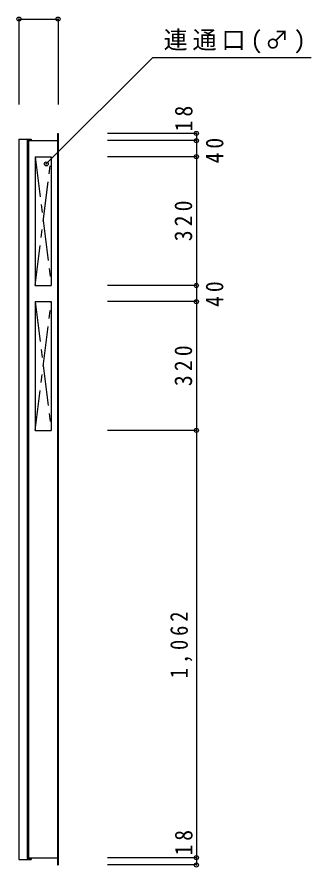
# Model space of a CAD drawing. Units: millimetres at full size, sheet at 1:20. Extents: x -3527 to 4553, y -2654 to 2966.
# Drawn here: x 411 to 1142, y -258 to 1854 of the extents above; entities that cross this region are included whole.
import ezdxf

# ---------------------------------------------------------------- set-up
doc = ezdxf.new("R2010")
doc.units = ezdxf.units.MM
doc.header["$LTSCALE"] = 20
doc.header["$PDMODE"] = 32
doc.header["$PDSIZE"] = 10
doc.linetypes.add('CHAIN1', pattern=[8, 5, -1, 1, -1])
doc.layers.add('0-0', color=4, linetype='Continuous')
doc.styles.add('ＭＳ ゴシック', font='')
doc.styles.get('ＭＳ ゴシック').set_extended_font_data('MS Gothic')

msp = doc.modelspace()

# ---------------------------------------------------------------- linework, layer by layer
at = {"layer": '0-0'}
for p, q in [((415.55, 1849.46), (415.55, 1637.4)), ((415.55, 1849.46), (512.55, 1849.46)), ((512.55, 1849.46), (512.55, 1637.4)), ((483.35, 1489.45), (748.03, 1754.14)), ((748.03, 1754.14), (1141.72, 1754.14)), ((856.65, 1565.18), (636.04, 1565.18)), ((856.65, 1565.18), (856.65, 1547.18)), ((856.65, 1547.18), (636.04, 1547.18)), ((856.65, 1547.18), (856.65, 1507.18)), ((856.65, 1507.18), (636.04, 1507.18)), ((856.65, 1507.18), (856.65, 1187.18)), ((856.65, 1187.18), (636.04, 1187.18)), ((856.65, 1187.18), (856.65, 1147.18)), ((856.65, 1147.18), (636.04, 1147.18)), ((856.65, 1147.18), (856.65, 827.18)), ((856.65, 827.18), (636.04, 827.18)), ((856.65, 827.18), (856.65, -234.82)), ((856.65, -234.82), (636.04, -234.82)), ((856.65, -252.82), (636.04, -252.82)), ((856.65, -234.82), (856.65, -252.82))]:
    msp.add_line(p, q, dxfattribs=at)
at = {"layer": '0-0', "color": 7}
for p, q in [((511.55, 1565.18), (511.55, -252.82)), ((511.55, 1565.18), (512.55, 1565.18)), ((512.05, 1565.18), (512.05, -252.82)), ((512.55, 1565.18), (512.55, -252.82)), ((415.55, 1551.18), (415.55, -238.82)), ((415.55, 1551.18), (445.55, 1551.18)), ((435.55, 1549.18), (435.55, -236.82)), ((435.55, 1549.18), (445.55, 1549.18)), ((435.55, 1547.18), (511.55, 1547.18)), ((439.55, 1547.18), (439.55, -234.82)), ((445.55, 1551.18), (445.55, 1549.18)), ((415.55, -238.82), (445.55, -238.82)), ((435.55, -234.82), (511.55, -234.82)), ((511.55, -252.82), (512.55, -252.82))]:
    msp.add_line(p, q, dxfattribs=at)
at = {"layer": '0-0', "linetype": 'CHAIN1'}
for p, q in [((455.55, 1507.18), (495.55, 1187.18)), ((455.55, 1187.18), (495.55, 1507.18)), ((455.55, 1147.18), (495.55, 827.18)), ((455.55, 827.18), (495.55, 1147.18))]:
    msp.add_line(p, q, dxfattribs=at)
at = {"layer": '0-0', "color": 7}
for points in [[(455.55, 1507.18), (495.55, 1507.18), (495.55, 1187.18)], [(455.55, 1507.18), (455.55, 1187.18), (495.55, 1187.18)], [(455.55, 1147.18), (495.55, 1147.18), (495.55, 827.18)], [(455.55, 1147.18), (455.55, 827.18), (495.55, 827.18)], [(435.55, -236.82), (445.55, -236.82), (445.55, -238.82)]]:
    msp.add_lwpolyline(points, dxfattribs=at)
at = {"layer": '0-0', "color": 5}
for p in [(415.55, 1849.46), (512.55, 1849.46), (856.65, 1565.18), (856.65, 1547.18), (856.65, 1507.18), (483.35, 1489.45), (856.65, 1187.18), (856.65, 1147.18), (856.65, 827.18), (856.65, -234.82), (856.65, -252.82)]:
    msp.add_point(p, dxfattribs=at)

# ---------------------------------------------------------------- texts
at = {"layer": '0-0', "color": 7, "insert": (775.09, 1763.9), "char_height": 43.99, "attachment_point": 7, "style": 'ＭＳ ゴシック'}
msp.add_mtext('\\T1.2;連通口(♂)', dxfattribs=at)
at = {"layer": '0-0', "color": 7, "char_height": 43.99, "attachment_point": 7, "rotation": 90, "style": 'ＭＳ ゴシック'}
for s, insert in [('\\T1.36;\\W0.9;18', (847.51, 1570.4)), ('\\T1.36;\\W0.9;40', (924.35, 1490.68)), ('\\T1.38;\\W0.9;320', (846.65, 1297.18)), ('\\T1.36;\\W0.9;40', (924.25, 1134.07)), ('\\T1.38;\\W0.9;320', (846.65, 937.18)), ('\\T1.38;\\W0.85;1,062', (846.65, 211.18)), ('\\T1.36;\\W0.9;18', (847.57, -229.38))]:
    msp.add_mtext(s, dxfattribs=dict(at, insert=insert))

doc.saveas('drawing.dxf')
